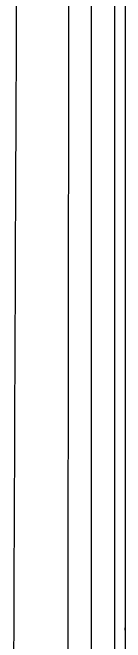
# Model space of a CAD drawing. Header units: millimetres. Extents: x -26983 to 60590, y 825 to 42375.
# Drawn here: x 59844.765 to 59845.025, y 17366.7 to 17368.154 of the extents above; entities that cross this region are included whole.
import ezdxf

# ---------------------------------------------------------------- set-up
doc = ezdxf.new("R2010")
doc.units = ezdxf.units.MM
doc.header["$LTSCALE"] = 100
doc.header["$MEASUREMENT"] = 0
doc.layers.get('0').update_dxf_attribs({"linetype": 'CONTINUOUS'})
doc.layers.add('ELE9', color=9, linetype='CONTINUOUS')
doc.layers.add('TOI', color=12, linetype='CONTINUOUS')

# ---------------------------------------------------------------- blocks, each defined once
blk = doc.blocks.new('I2-샤워수전')
at = {"layer": 'TOI'}
for p, q in [((-139.9801, -95.5), (-139.9801, 269.9818)), ((-138.7399, 268.7417), (-138.7399, -95.5)), ((-136, 268.7417), (-136, -95.5))]:
    blk.add_line(p, q, dxfattribs=at)
at = {"layer": 'TOI', "color": 8}
blk.add_arc((-125, 218.5693), 15, 177.04877, 180, dxfattribs=at)
at = {"layer": 'TOI'}
for points, knots in [([(-133.1958, 270.0001), (-133.2318, 236.4374), (-133.3003, 172.7703), (-133.4131, 95.0831), (-133.5096, 37.582), (-133.5836, -2.548), (-133.6607, -40.7478), (-133.7279, -71.5173), (-133.7706, -89.5536), (-133.7849, -95.5)], [0, 0, 0, 0, 0.26358067, 0.50000305, 0.61010823, 0.71516051, 0.8151599, 0.9101064, 0.95680622, 0.95680622, 0.95680622, 0.95680622]), ([(-128.6146, -95.5), (-128.1508, -37.3534), (-127.781, 20.794), (-127.157, 137.6373), (-126.9058, 196.3333), (-126.703, 255.0294)], [0.0451152, 0.0451152, 0.0451152, 0.0451152, 0.52031843, 0.52031843, 1, 1, 1, 1])]:
    blk.add_open_spline(points, degree=3, knots=knots, dxfattribs=at)
blk = doc.blocks.new('B2FF')
at = {"layer": 'ELE9', "color": 253, "ltscale": 0.1, "extrusion": (0, 0, -1), "xscale": -1, "zscale": -1, "rotation": 180}
blk.add_blockref('I2-샤워수전', (-37344599.716, 548866.331), dxfattribs=at)

msp = doc.modelspace()

# ---------------------------------------------------------------- block references
at = {"xscale": 0.01956471256889679, "yscale": 0.01956471256889679, "zscale": 0.01956471256889679}
msp.add_blockref('B2FF', (-670794.0735, 6632.6082), dxfattribs=at)

doc.saveas('drawing.dxf')
